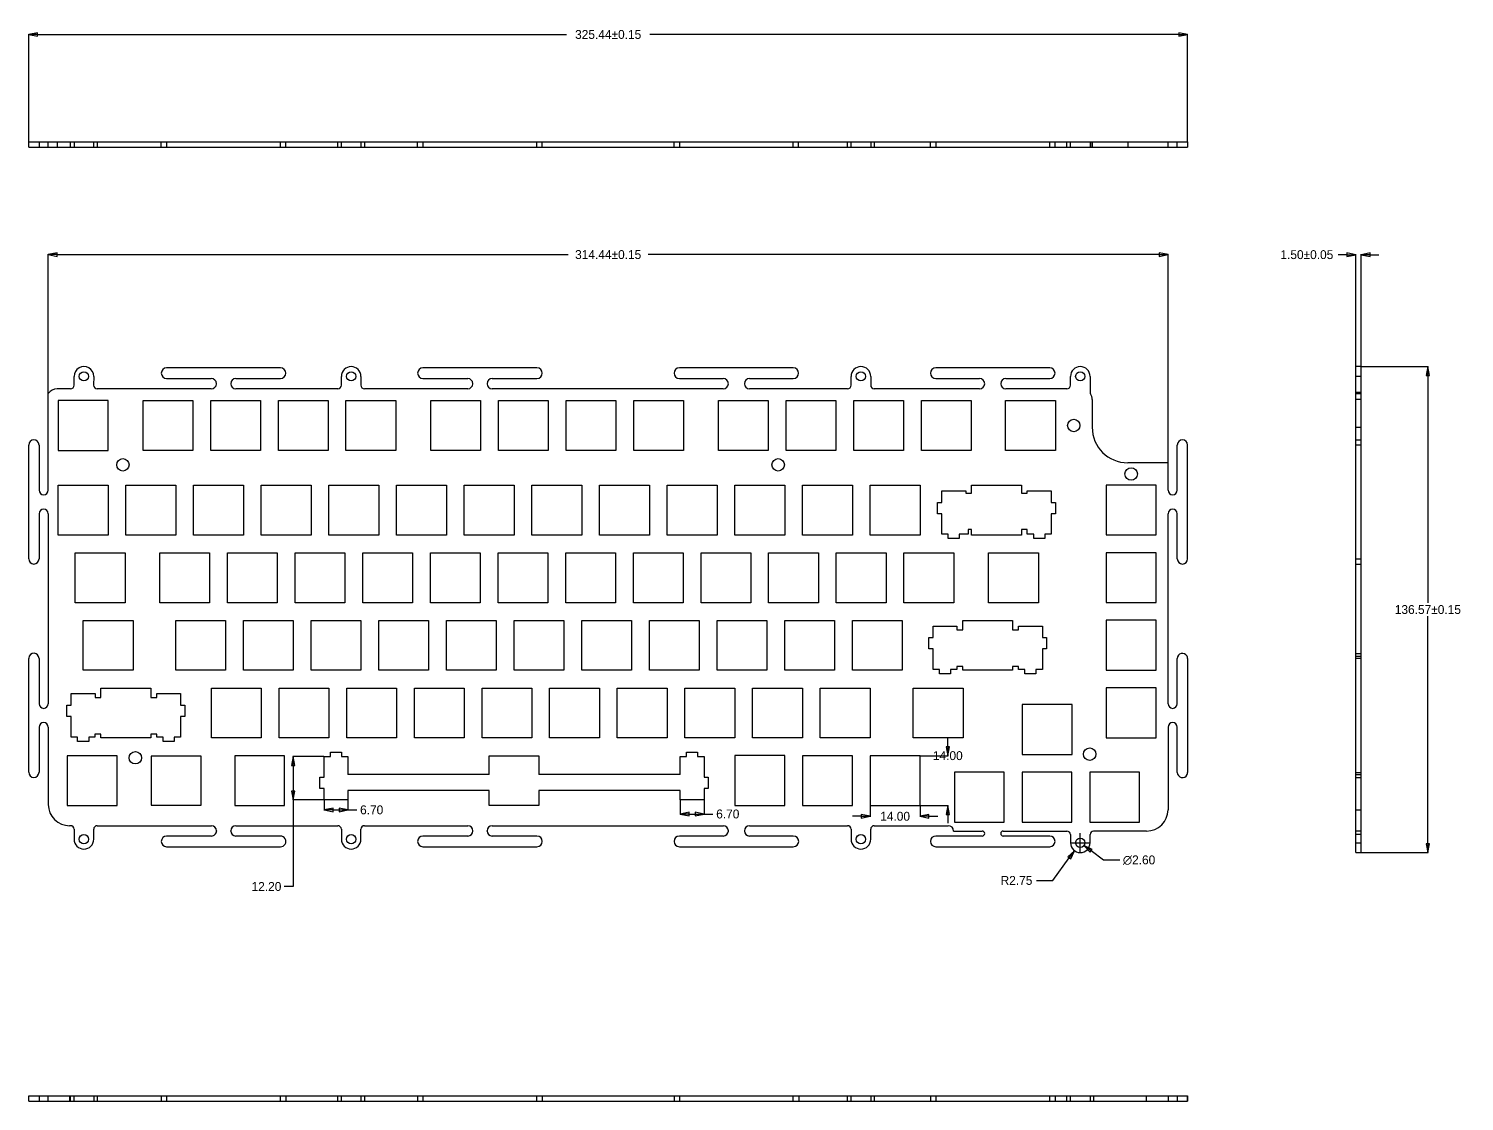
# Model space of a CAD drawing. Header units: millimetres. Extents: x -68 to 698, y -31 to 270.
# Drawn here: x -67.6 to 335.6, y -31.5 to 270 of the extents above; entities that cross this region are included whole.
import ezdxf

# ---------------------------------------------------------------- set-up
doc = ezdxf.new("R2010")
doc.units = ezdxf.units.MM
doc.header["$LTSCALE"] = 16.335
doc.header["$PDMODE"] = 3
doc.header["$PDSIZE"] = 0.3125
doc.layers.get('0').update_dxf_attribs({"linetype": 'CONTINUOUS'})
doc.layers.get('Defpoints').update_dxf_attribs({"linetype": 'CONTINUOUS'})
doc.dimstyles.get("Standard").update_dxf_attribs({"dimtxt": 2.5, "dimasz": 2.5, "dimexe": 0.125, "dimexo": 0.0625, "dimtad": 1, "dimdsep": 46, "dimtxsty": 'Standard', "dimblk": 'CLOSED', "dimblk1": 'CLOSED', "dimblk2": 'CLOSED', "dimcen": 0.09, "dimazin": 2, "dimtp": 0.01, "dimtm": 0.01, "dimtfac": 1, "dimtofl": 0, "dimtmove": 0, "dimatfit": 3, "dimldrblk": 'CLOSED', "dimfxl": 1, "dimtolj": 1, "dimarcsym": 0})

# ---------------------------------------------------------------- blocks, each defined once
blk = doc.blocks.new('_CLOSED')
at = {"color": 0, "linetype": 'ByBlock'}
for p, q in [((0, 0), (-1, 0.2)), ((-1, 0.2), (-1, -0.2)), ((-1, -0.2), (0, 0)), ((-1, 0), (0, 0))]:
    blk.add_line(p, q, dxfattribs=at)
blk = doc.blocks.new('*D1')
at = {"color": 0, "lineweight": -2}
for p, q in [((-67.57, 238.19), (-67.57, 268.44)), ((-65.07, 268.32), (83.48, 268.32)), ((255.37, 268.32), (106.81, 268.32)), ((257.87, 238.19), (257.87, 268.44))]:
    blk.add_line(p, q, dxfattribs=at)
at = {"layer": 'Defpoints', "color": 0}
for p in [(257.87, 268.32), (-67.57, 238.13), (257.87, 238.13)]:
    blk.add_point(p, dxfattribs=at)
at = {"color": 0, "lineweight": -2, "xscale": 2.5, "yscale": 2.5, "zscale": 2.5, "rotation": 180}
blk.add_blockref('_CLOSED', (-67.57, 268.32), dxfattribs=at)
at = {"color": 0, "lineweight": -2, "xscale": 2.5, "yscale": 2.5, "zscale": 2.5}
blk.add_blockref('_CLOSED', (257.87, 268.32), dxfattribs=at)
at = {"color": 0, "insert": (95.15, 268.32), "char_height": 2.5, "attachment_point": 5}
blk.add_mtext('\\A1;325.44±0.15', dxfattribs=at)
blk = doc.blocks.new('*D2')
at = {"color": 0, "lineweight": -2}
for p, q in [((-62.07, 167.48), (-62.07, 206.59)), ((-59.57, 206.47), (83.9, 206.47)), ((249.87, 206.47), (106.4, 206.47)), ((252.37, 148.03), (252.37, 206.59))]:
    blk.add_line(p, q, dxfattribs=at)
at = {"layer": 'Defpoints', "color": 0}
for p in [(252.37, 206.47), (-62.07, 167.41), (252.37, 147.97)]:
    blk.add_point(p, dxfattribs=at)
at = {"color": 0, "lineweight": -2, "xscale": 2.5, "yscale": 2.5, "zscale": 2.5, "rotation": 180}
blk.add_blockref('_CLOSED', (-62.07, 206.47), dxfattribs=at)
at = {"color": 0, "lineweight": -2, "xscale": 2.5, "yscale": 2.5, "zscale": 2.5}
blk.add_blockref('_CLOSED', (252.37, 206.47), dxfattribs=at)
at = {"color": 0, "insert": (95.15, 206.47), "char_height": 2.5, "attachment_point": 5}
blk.add_mtext('\\A1;314.44±0.15', dxfattribs=at)
blk = doc.blocks.new('*D3')
at = {"color": 0, "lineweight": -2}
for p, q in [((306.68, 175.01), (325.47, 175.01)), ((325.34, 172.51), (325.34, 108.6)), ((325.34, 40.94), (325.34, 104.85)), ((306.68, 38.44), (325.47, 38.44))]:
    blk.add_line(p, q, dxfattribs=at)
at = {"layer": 'Defpoints', "color": 0}
for p in [(306.61, 175.01), (306.61, 38.44), (325.34, 38.44)]:
    blk.add_point(p, dxfattribs=at)
at = {"color": 0, "lineweight": -2, "xscale": 2.5, "yscale": 2.5, "zscale": 2.5}
for p, rotation in [((325.34, 175.01), 90), ((325.34, 38.44), 270)]:
    blk.add_blockref('_CLOSED', p, dxfattribs=dict(at, rotation=rotation))
at = {"color": 0, "insert": (325.34, 106.72), "char_height": 2.5, "attachment_point": 5}
blk.add_mtext('\\A1;136.57±0.15', dxfattribs=at)
blk = doc.blocks.new('*D4')
at = {"color": 0, "lineweight": -2}
for p, q in [((302.61, 206.45), (300.11, 206.45)), ((305.11, 175.07), (305.11, 206.57)), ((306.61, 175.07), (306.61, 206.57)), ((309.11, 206.45), (311.61, 206.45))]:
    blk.add_line(p, q, dxfattribs=at)
at = {"layer": 'Defpoints', "color": 0}
for p in [(305.11, 206.45), (305.11, 175), (306.61, 175.01)]:
    blk.add_point(p, dxfattribs=at)
at = {"color": 0, "lineweight": -2, "xscale": 2.5, "yscale": 2.5, "zscale": 2.5}
blk.add_blockref('_CLOSED', (305.11, 206.45), dxfattribs=at)
at = {"color": 0, "lineweight": -2, "xscale": 2.5, "yscale": 2.5, "zscale": 2.5, "rotation": 180}
blk.add_blockref('_CLOSED', (306.61, 206.45), dxfattribs=at)
at = {"color": 0, "insert": (291.36, 206.45), "char_height": 2.5, "attachment_point": 5}
blk.add_mtext('\\A1;1.50±0.05', dxfattribs=at)
blk = doc.blocks.new('*D5')
at = {"color": 0, "lineweight": -2}
for p, q in [((225.05, 41.19), (230.4, 41.19)), ((227.73, 38.51), (227.73, 43.86)), ((234.24, 36.3), (230.76, 38.9)), ((238.82, 36.3), (234.24, 36.3))]:
    blk.add_line(p, q, dxfattribs=at)
at = {"layer": 'Defpoints', "color": 0}
for p in [(226.69, 41.97), (228.77, 40.41)]:
    blk.add_point(p, dxfattribs=at)
at = {"color": 0, "lineweight": -2, "xscale": 2.5, "yscale": 2.5, "zscale": 2.5, "rotation": 143.1114238684062}
blk.add_blockref('_CLOSED', (228.77, 40.41), dxfattribs=at)
at = {"color": 0, "insert": (244.24, 36.3), "char_height": 2.5, "attachment_point": 5}
blk.add_mtext('\\A1;∅2.60', dxfattribs=at)
blk = doc.blocks.new('*D6')
at = {"color": 0, "lineweight": -2}
for p, q in [((225.05, 41.19), (230.4, 41.19)), ((227.73, 38.51), (227.73, 43.86)), ((220.03, 30.6), (224.64, 36.94)), ((215.44, 30.6), (220.03, 30.6))]:
    blk.add_line(p, q, dxfattribs=at)
at = {"layer": 'Defpoints', "color": 0}
for p in [(227.73, 41.19), (226.11, 38.96)]:
    blk.add_point(p, dxfattribs=at)
at = {"color": 0, "lineweight": -2, "xscale": 2.5, "yscale": 2.5, "zscale": 2.5, "rotation": 53.97565698187926}
blk.add_blockref('_CLOSED', (226.11, 38.96), dxfattribs=at)
at = {"color": 0, "insert": (209.82, 30.6), "char_height": 2.5, "attachment_point": 5}
blk.add_mtext('\\A1;R2.75', dxfattribs=at)
blk = doc.blocks.new('*D8')
at = {"color": 0, "lineweight": -2}
for p, q in [((115.38, 53.15), (115.38, 49.15)), ((122.08, 53.15), (122.08, 49.15)), ((117.88, 49.27), (119.58, 49.27)), ((122.08, 49.27), (124.58, 49.27))]:
    blk.add_line(p, q, dxfattribs=at)
at = {"layer": 'Defpoints', "color": 0}
for p in [(115.38, 53.22), (122.08, 53.22), (122.08, 49.27)]:
    blk.add_point(p, dxfattribs=at)
at = {"color": 0, "lineweight": -2, "xscale": 2.5, "yscale": 2.5, "zscale": 2.5, "rotation": 180}
blk.add_blockref('_CLOSED', (115.38, 49.27), dxfattribs=at)
at = {"color": 0, "lineweight": -2, "xscale": 2.5, "yscale": 2.5, "zscale": 2.5}
blk.add_blockref('_CLOSED', (122.08, 49.27), dxfattribs=at)
at = {"color": 0, "insert": (128.74, 49.27), "char_height": 2.5, "attachment_point": 5}
blk.add_mtext('\\A1;6.70', dxfattribs=at)
blk = doc.blocks.new('*D10')
at = {"color": 0, "lineweight": -2}
for p, q in [((15.38, 53.15), (15.38, 50.3)), ((22.08, 53.15), (22.08, 50.3)), ((17.88, 50.43), (19.58, 50.43)), ((22.08, 50.43), (24.58, 50.43))]:
    blk.add_line(p, q, dxfattribs=at)
at = {"layer": 'Defpoints', "color": 0}
for p in [(15.38, 53.22), (22.08, 53.22), (22.08, 50.43)]:
    blk.add_point(p, dxfattribs=at)
at = {"color": 0, "lineweight": -2, "xscale": 2.5, "yscale": 2.5, "zscale": 2.5, "rotation": 180}
blk.add_blockref('_CLOSED', (15.38, 50.43), dxfattribs=at)
at = {"color": 0, "lineweight": -2, "xscale": 2.5, "yscale": 2.5, "zscale": 2.5}
blk.add_blockref('_CLOSED', (22.08, 50.43), dxfattribs=at)
at = {"color": 0, "insert": (28.74, 50.43), "char_height": 2.5, "attachment_point": 5}
blk.add_mtext('\\A1;6.70', dxfattribs=at)
blk = doc.blocks.new('*D11')
at = {"color": 0, "lineweight": -2}
for p, q in [((15.31, 65.42), (6.57, 65.42)), ((6.69, 62.92), (6.69, 55.72)), ((15.31, 53.22), (6.57, 53.22)), ((6.69, 53.22), (6.69, 28.89)), ((6.69, 28.89), (4.19, 28.89))]:
    blk.add_line(p, q, dxfattribs=at)
at = {"layer": 'Defpoints', "color": 0}
for p in [(15.38, 65.42), (6.69, 53.22), (15.38, 53.22)]:
    blk.add_point(p, dxfattribs=at)
at = {"color": 0, "lineweight": -2, "xscale": 2.5, "yscale": 2.5, "zscale": 2.5}
for p, rotation in [((6.69, 65.42), 90), ((6.69, 53.22), 270)]:
    blk.add_blockref('_CLOSED', p, dxfattribs=dict(at, rotation=rotation))
at = {"color": 0, "insert": (-0.81, 28.89), "char_height": 2.5, "attachment_point": 5}
blk.add_mtext('\\A1;12.20', dxfattribs=at)
blk = doc.blocks.new('*D13')
at = {"color": 0, "lineweight": -2}
for p, q in [((166.23, 48.63), (163.73, 48.63)), ((168.73, 51.6), (168.73, 48.5)), ((182.73, 51.6), (182.73, 48.5)), ((185.23, 48.63), (187.73, 48.63))]:
    blk.add_line(p, q, dxfattribs=at)
at = {"layer": 'Defpoints', "color": 0}
for p in [(168.73, 51.66), (182.73, 51.66), (182.73, 48.63)]:
    blk.add_point(p, dxfattribs=at)
at = {"color": 0, "lineweight": -2, "xscale": 2.5, "yscale": 2.5, "zscale": 2.5}
blk.add_blockref('_CLOSED', (168.73, 48.63), dxfattribs=at)
at = {"color": 0, "lineweight": -2, "xscale": 2.5, "yscale": 2.5, "zscale": 2.5, "rotation": 180}
blk.add_blockref('_CLOSED', (182.73, 48.63), dxfattribs=at)
at = {"color": 0, "insert": (175.73, 48.63), "char_height": 2.5, "attachment_point": 5}
blk.add_mtext('\\A1;14.00', dxfattribs=at)
blk = doc.blocks.new('*D14')
at = {"color": 0, "lineweight": -2}
for p, q in [((190.53, 68.16), (190.53, 70.66)), ((182.79, 65.66), (190.66, 65.66)), ((182.79, 51.66), (190.66, 51.66)), ((190.53, 49.16), (190.53, 46.66))]:
    blk.add_line(p, q, dxfattribs=at)
at = {"layer": 'Defpoints', "color": 0}
for p in [(182.73, 65.66), (182.73, 51.66), (190.53, 51.66)]:
    blk.add_point(p, dxfattribs=at)
at = {"color": 0, "lineweight": -2, "xscale": 2.5, "yscale": 2.5, "zscale": 2.5}
for p, rotation in [((190.53, 65.66), 270), ((190.53, 51.66), 90)]:
    blk.add_blockref('_CLOSED', p, dxfattribs=dict(at, rotation=rotation))
at = {"color": 0, "insert": (190.53, 65.66), "char_height": 2.5, "attachment_point": 5}
blk.add_mtext('\\A1;14.00', dxfattribs=at)

msp = doc.modelspace()

# ---------------------------------------------------------------- linework, layer by layer
at = {"color": 7, "linetype": 'Continuous'}
for p, q in [((-67.574, 236.626), (-67.574, 238.126)), ((-67.574, 238.126), (257.866, 238.126)), ((-64.674, 238.126), (-64.674, 236.626)), ((-62.074, 236.626), (-62.074, 238.126)), ((-59.574, 238.126), (-59.574, 236.626)), ((-55.822, 236.626), (-55.822, 238.126)), ((-54.822, 238.126), (-54.822, 236.626)), ((-49.323, 236.626), (-49.322, 238.126)), ((-48.338, 238.126), (-48.338, 236.626)), ((-30.354, 236.626), (-30.354, 238.126)), ((-28.854, 238.126), (-28.854, 236.626)), ((3.146, 236.626), (3.146, 238.126)), ((4.646, 236.626), (4.646, 238.126)), ((19.223, 236.626), (19.223, 238.126)), ((20.223, 236.626), (20.223, 238.126)), ((25.723, 238.126), (25.723, 236.626)), ((26.723, 238.126), (26.723, 236.626)), ((41.646, 236.626), (41.646, 238.126)), ((43.146, 238.126), (43.146, 236.626)), ((75.146, 236.626), (75.146, 238.126)), ((76.646, 236.626), (76.646, 238.126)), ((113.646, 236.626), (113.646, 238.126)), ((115.146, 238.126), (115.146, 236.626)), ((147.146, 236.626), (147.146, 238.126)), ((148.646, 236.626), (148.646, 238.126)), ((162.376, 236.626), (162.376, 238.126)), ((163.376, 236.626), (163.376, 238.126)), ((168.876, 238.126), (168.876, 236.626)), ((169.876, 238.126), (169.876, 236.626)), ((185.646, 236.626), (185.646, 238.126)), ((187.146, 238.126), (187.146, 236.626)), ((219.146, 236.626), (219.146, 238.126)), ((220.646, 236.626), (220.646, 238.126)), ((223.976, 236.626), (223.976, 238.126)), ((224.976, 236.626), (224.976, 238.126)), ((230.476, 238.126), (230.476, 236.626)), ((230.623, 238.126), (230.623, 236.626)), ((231.066, 238.126), (231.066, 236.626)), ((241.066, 238.126), (241.066, 236.626)), ((252.366, 236.626), (252.366, 238.126)), ((254.966, 236.626), (254.966, 238.126)), ((257.866, 238.126), (257.866, 236.626)), ((-67.574, 236.626), (230.476, 236.626)), ((230.623, 236.626), (257.866, 236.626)), ((3.146, 174.656), (-28.854, 174.656)), ((75.146, 174.656), (43.146, 174.656)), ((147.146, 174.656), (115.146, 174.656)), ((219.146, 174.656), (187.146, 174.656)), ((306.615, 175.006), (305.115, 175.006)), ((305.115, 38.437), (305.115, 175.005)), ((306.615, 38.437), (306.615, 175.005)), ((-54.822, 169.756), (-54.822, 172.256)), ((-49.322, 172.256), (-49.338, 169.762)), ((-28.854, 171.656), (-16.304, 171.656)), ((-9.404, 171.656), (3.146, 171.656)), ((20.223, 169.756), (20.223, 172.256)), ((25.723, 172.256), (25.723, 169.756)), ((43.146, 171.656), (55.696, 171.656)), ((62.596, 171.656), (75.146, 171.656)), ((115.146, 171.656), (127.446, 171.656)), ((134.846, 171.656), (147.146, 171.656)), ((163.376, 169.756), (163.376, 172.256)), ((168.876, 172.256), (168.876, 169.756)), ((187.146, 171.656), (199.446, 171.656)), ((206.846, 171.656), (219.146, 171.656)), ((224.976, 169.756), (224.976, 172.256)), ((230.476, 172.256), (230.476, 167.847)), ((306.615, 172.256), (305.115, 172.256)), ((-62.074, 140.271), (-62.074, 167.414)), ((-55.822, 168.756), (-59.574, 168.756)), ((-59.274, 165.456), (-59.274, 151.456)), ((-45.274, 165.456), (-59.274, 165.456)), ((-16.304, 168.756), (-48.338, 168.756)), ((-45.274, 151.456), (-45.274, 165.456)), ((-35.474, 151.456), (-35.474, 165.456)), ((-35.474, 165.456), (-21.474, 165.456)), ((-21.474, 165.456), (-21.474, 151.456)), ((-16.474, 151.456), (-16.474, 165.456)), ((-16.474, 165.456), (-2.474, 165.456)), ((19.223, 168.756), (-9.404, 168.756)), ((-2.474, 165.456), (-2.474, 151.456)), ((2.526, 151.456), (2.526, 165.456)), ((2.526, 165.456), (16.526, 165.456)), ((16.526, 165.456), (16.526, 151.456)), ((21.526, 151.456), (21.526, 165.456)), ((21.526, 165.456), (35.526, 165.456)), ((55.696, 168.756), (26.723, 168.756)), ((35.526, 165.456), (35.526, 151.456)), ((45.326, 151.456), (45.326, 165.456)), ((45.326, 165.456), (59.326, 165.456)), ((59.326, 165.456), (59.326, 151.456)), ((127.446, 168.756), (62.596, 168.756)), ((64.326, 151.456), (64.326, 165.456)), ((64.326, 165.456), (78.326, 165.456)), ((78.326, 165.456), (78.326, 151.456)), ((83.326, 151.456), (83.326, 165.456)), ((83.326, 165.456), (97.326, 165.456)), ((97.326, 165.456), (97.326, 151.456)), ((102.326, 151.456), (102.326, 165.456)), ((102.326, 165.456), (116.326, 165.456)), ((116.326, 165.456), (116.326, 151.456)), ((126.126, 151.456), (126.126, 165.456)), ((126.126, 165.456), (140.126, 165.456)), ((162.376, 168.756), (134.846, 168.756)), ((140.126, 165.456), (140.126, 151.456)), ((145.126, 151.456), (145.126, 165.456)), ((145.126, 165.456), (159.126, 165.456)), ((159.126, 165.456), (159.126, 151.456)), ((164.126, 165.456), (178.126, 165.456)), ((164.126, 151.456), (164.126, 165.456)), ((199.446, 168.756), (169.876, 168.756)), ((178.126, 165.456), (178.126, 151.456)), ((183.126, 165.456), (197.126, 165.456)), ((183.126, 151.456), (183.126, 165.456)), ((197.126, 165.456), (197.126, 151.456)), ((206.726, 165.456), (220.726, 165.456)), ((206.726, 151.456), (206.726, 165.456)), ((223.976, 168.756), (206.846, 168.756)), ((220.726, 165.456), (220.726, 151.456)), ((231.066, 165.756), (231.066, 157.971)), ((305.115, 167.847), (306.615, 167.847)), ((306.615, 167.324), (305.115, 167.324)), ((306.615, 165.756), (305.115, 165.756)), ((305.115, 157.971), (306.615, 157.971)), ((305.115, 154.421), (306.615, 154.421)), ((-67.574, 120.971), (-67.574, 152.971)), ((-64.674, 152.971), (-64.674, 140.271)), ((-59.274, 151.456), (-45.274, 151.456)), ((-21.474, 151.456), (-35.474, 151.456)), ((-2.474, 151.456), (-16.474, 151.456)), ((16.526, 151.456), (2.526, 151.456)), ((35.526, 151.456), (21.526, 151.456)), ((59.326, 151.456), (45.326, 151.456)), ((78.326, 151.456), (64.326, 151.456)), ((97.326, 151.456), (83.326, 151.456)), ((116.326, 151.456), (102.326, 151.456)), ((140.126, 151.456), (126.126, 151.456)), ((159.126, 151.456), (145.126, 151.456)), ((178.126, 151.456), (164.126, 151.456)), ((197.126, 151.456), (183.126, 151.456)), ((220.726, 151.456), (206.726, 151.456)), ((254.966, 140.271), (254.966, 152.971)), ((257.866, 120.971), (257.866, 152.971)), ((306.615, 152.971), (305.115, 152.971)), ((252.366, 147.971), (241.066, 147.971)), ((252.366, 140.271), (252.366, 147.971)), ((-59.274, 127.656), (-59.274, 141.656)), ((-59.274, 141.656), (-45.274, 141.656)), ((-45.274, 141.656), (-45.274, 127.656)), ((-40.274, 127.656), (-40.274, 141.656)), ((-40.274, 141.656), (-26.274, 141.656)), ((-26.274, 141.656), (-26.274, 127.656)), ((-21.274, 127.656), (-21.274, 141.656)), ((-21.274, 141.656), (-7.274, 141.656)), ((-7.274, 141.656), (-7.274, 127.656)), ((-2.274, 127.656), (-2.274, 141.656)), ((-2.274, 141.656), (11.726, 141.656)), ((11.726, 141.656), (11.726, 127.656)), ((16.726, 127.656), (16.726, 141.656)), ((16.726, 141.656), (30.726, 141.656)), ((30.726, 141.656), (30.726, 127.656)), ((35.726, 127.656), (35.726, 141.656)), ((35.726, 141.656), (49.726, 141.656)), ((49.726, 141.656), (49.726, 127.656)), ((54.726, 127.656), (54.726, 141.656)), ((54.726, 141.656), (68.726, 141.656)), ((68.726, 141.656), (68.726, 127.656)), ((73.726, 127.656), (73.726, 141.656)), ((73.726, 141.656), (87.726, 141.656)), ((87.726, 141.656), (87.726, 127.656)), ((92.726, 127.656), (92.726, 141.656)), ((92.726, 141.656), (106.726, 141.656)), ((106.726, 141.656), (106.726, 127.656)), ((111.726, 127.656), (111.726, 141.656)), ((111.726, 141.656), (125.726, 141.656)), ((125.726, 141.656), (125.726, 127.656)), ((130.726, 127.656), (130.726, 141.656)), ((130.726, 141.656), (144.726, 141.656)), ((144.726, 141.656), (144.726, 127.656)), ((149.726, 141.656), (163.726, 141.656)), ((149.726, 127.656), (149.726, 141.656)), ((163.726, 141.656), (163.726, 127.656)), ((168.726, 141.656), (182.726, 141.656)), ((168.726, 127.656), (168.726, 141.656)), ((182.726, 141.656), (182.726, 127.656)), ((197.196, 141.656), (211.196, 141.656)), ((197.196, 139.406), (197.196, 141.656)), ((211.196, 141.656), (211.196, 139.406)), ((249.026, 141.706), (235.026, 141.706)), ((235.026, 141.706), (235.026, 127.706)), ((249.026, 127.706), (249.026, 141.706)), ((188.846, 140.106), (195.546, 140.106)), ((188.846, 136.831), (188.846, 140.106)), ((195.546, 140.106), (195.546, 139.406)), ((195.546, 139.406), (197.196, 139.406)), ((211.196, 139.406), (212.846, 139.406)), ((212.846, 140.106), (219.546, 140.106)), ((212.846, 139.406), (212.846, 140.106)), ((219.546, 140.106), (219.546, 136.831)), ((-64.674, 133.671), (-64.674, 120.971)), ((-62.074, 133.671), (-62.074, 80.271)), ((187.646, 136.831), (188.846, 136.831)), ((187.646, 133.656), (187.646, 136.831)), ((188.846, 133.656), (187.646, 133.656)), ((188.846, 127.906), (188.846, 133.656)), ((219.546, 136.831), (220.746, 136.831)), ((220.746, 133.656), (219.546, 133.656)), ((219.546, 133.656), (219.546, 127.906)), ((220.746, 136.831), (220.746, 133.656)), ((252.366, 80.271), (252.366, 133.671)), ((254.966, 120.971), (254.966, 133.671)), ((197.196, 129.256), (196.256, 129.256)), ((196.256, 129.256), (196.256, 127.906)), ((197.196, 127.656), (197.196, 129.256)), ((212.846, 129.256), (211.196, 129.256)), ((211.196, 129.256), (211.196, 127.656)), ((212.846, 127.906), (212.846, 129.256)), ((-45.274, 127.656), (-59.274, 127.656)), ((-26.274, 127.656), (-40.274, 127.656)), ((-7.274, 127.656), (-21.274, 127.656)), ((11.726, 127.656), (-2.274, 127.656)), ((30.726, 127.656), (16.726, 127.656)), ((49.726, 127.656), (35.726, 127.656)), ((68.726, 127.656), (54.726, 127.656)), ((87.726, 127.656), (73.726, 127.656)), ((106.726, 127.656), (92.726, 127.656)), ((125.726, 127.656), (111.726, 127.656)), ((144.726, 127.656), (130.726, 127.656)), ((163.726, 127.656), (149.726, 127.656)), ((182.726, 127.656), (168.726, 127.656)), ((190.646, 127.906), (188.846, 127.906)), ((190.646, 126.658), (190.646, 127.906)), ((193.746, 126.658), (190.646, 126.658)), ((196.256, 127.906), (193.746, 127.906)), ((193.746, 127.906), (193.746, 126.658)), ((211.196, 127.656), (197.196, 127.656)), ((214.646, 127.906), (212.846, 127.906)), ((214.646, 126.658), (214.646, 127.906)), ((217.746, 126.658), (214.646, 126.658)), ((219.546, 127.906), (217.746, 127.906)), ((217.746, 127.906), (217.746, 126.658)), ((235.026, 127.706), (249.026, 127.706)), ((-54.529, 108.656), (-54.529, 122.656)), ((-54.529, 122.656), (-40.529, 122.656)), ((-40.529, 122.656), (-40.529, 108.656)), ((-30.779, 108.656), (-30.779, 122.656)), ((-30.779, 122.656), (-16.779, 122.656)), ((-16.779, 122.656), (-16.779, 108.656)), ((-11.779, 108.656), (-11.779, 122.656)), ((-11.779, 122.656), (2.221, 122.656)), ((2.221, 122.656), (2.221, 108.656)), ((7.221, 108.656), (7.221, 122.656)), ((7.221, 122.656), (21.221, 122.656)), ((21.221, 122.656), (21.221, 108.656)), ((26.221, 108.656), (26.221, 122.656)), ((26.221, 122.656), (40.221, 122.656)), ((40.221, 122.656), (40.221, 108.656)), ((45.221, 108.656), (45.221, 122.656)), ((45.221, 122.656), (59.221, 122.656)), ((59.221, 122.656), (59.221, 108.656)), ((64.221, 108.656), (64.221, 122.656)), ((64.221, 122.656), (78.221, 122.656)), ((78.221, 122.656), (78.221, 108.656)), ((83.221, 108.656), (83.221, 122.656)), ((83.221, 122.656), (97.221, 122.656)), ((97.221, 122.656), (97.221, 108.656)), ((102.221, 108.656), (102.221, 122.656)), ((102.221, 122.656), (116.221, 122.656)), ((116.221, 122.656), (116.221, 108.656)), ((121.221, 122.656), (135.221, 122.656)), ((121.221, 108.656), (121.221, 122.656)), ((135.221, 122.656), (135.221, 108.656)), ((140.221, 122.656), (154.221, 122.656)), ((140.221, 108.656), (140.221, 122.656)), ((154.221, 122.656), (154.221, 108.656)), ((159.221, 122.656), (173.221, 122.656)), ((159.221, 108.656), (159.221, 122.656)), ((173.221, 122.656), (173.221, 108.656)), ((178.221, 122.656), (192.221, 122.656)), ((178.221, 108.656), (178.221, 122.656)), ((192.221, 122.656), (192.221, 108.656)), ((201.971, 122.656), (215.971, 122.656)), ((201.971, 108.656), (201.971, 122.656)), ((215.971, 122.656), (215.971, 108.656)), ((249.026, 122.706), (235.026, 122.706)), ((235.026, 122.706), (235.026, 108.706)), ((249.026, 108.706), (249.026, 122.706)), ((305.115, 120.971), (306.615, 120.971)), ((305.115, 119.521), (306.615, 119.521)), ((-40.529, 108.656), (-54.529, 108.656)), ((-16.779, 108.656), (-30.779, 108.656)), ((2.221, 108.656), (-11.779, 108.656)), ((21.221, 108.656), (7.221, 108.656)), ((40.221, 108.656), (26.221, 108.656)), ((59.221, 108.656), (45.221, 108.656)), ((78.221, 108.656), (64.221, 108.656)), ((97.221, 108.656), (83.221, 108.656)), ((116.221, 108.656), (102.221, 108.656)), ((135.221, 108.656), (121.221, 108.656)), ((154.221, 108.656), (140.221, 108.656)), ((173.221, 108.656), (159.221, 108.656)), ((192.221, 108.656), (178.221, 108.656)), ((215.971, 108.656), (201.971, 108.656)), ((235.026, 108.706), (249.026, 108.706)), ((-52.254, 89.656), (-52.254, 103.656)), ((-52.254, 103.656), (-38.254, 103.656)), ((-38.254, 103.656), (-38.254, 89.656)), ((-26.274, 89.656), (-26.274, 103.656)), ((-26.274, 103.656), (-12.274, 103.656)), ((-12.274, 103.656), (-12.274, 89.656)), ((-7.274, 89.656), (-7.274, 103.656)), ((-7.274, 103.656), (6.726, 103.656)), ((6.726, 103.656), (6.726, 89.656)), ((11.726, 89.656), (11.726, 103.656)), ((11.726, 103.656), (25.726, 103.656)), ((25.726, 103.656), (25.726, 89.656)), ((30.726, 89.656), (30.726, 103.656)), ((30.726, 103.656), (44.726, 103.656)), ((44.726, 103.656), (44.726, 89.656)), ((49.726, 89.656), (49.726, 103.656)), ((49.726, 103.656), (63.726, 103.656)), ((63.726, 103.656), (63.726, 89.656)), ((68.726, 89.656), (68.726, 103.656)), ((68.726, 103.656), (82.726, 103.656)), ((82.726, 103.656), (82.726, 89.656)), ((87.726, 89.656), (87.726, 103.656)), ((87.726, 103.656), (101.726, 103.656)), ((101.726, 103.656), (101.726, 89.656)), ((106.726, 103.656), (120.726, 103.656)), ((106.726, 89.656), (106.726, 103.656)), ((120.726, 103.656), (120.726, 89.656)), ((125.726, 103.656), (139.726, 103.656)), ((125.726, 89.656), (125.726, 103.656)), ((139.726, 103.656), (139.726, 89.656)), ((144.726, 103.656), (158.726, 103.656)), ((144.726, 89.656), (144.726, 103.656)), ((158.726, 103.656), (158.726, 89.656)), ((163.726, 103.656), (177.726, 103.656)), ((163.726, 89.656), (163.726, 103.656)), ((177.726, 103.656), (177.726, 89.656)), ((186.376, 102.106), (193.076, 102.106)), ((186.376, 98.831), (186.376, 102.106)), ((193.076, 102.106), (193.076, 101.006)), ((193.076, 101.006), (194.726, 101.006)), ((194.726, 103.656), (208.726, 103.656)), ((194.726, 101.006), (194.726, 103.656)), ((208.726, 103.656), (208.726, 101.006)), ((208.726, 101.006), (210.376, 101.006)), ((210.376, 102.106), (217.076, 102.106)), ((210.376, 101.006), (210.376, 102.106)), ((217.076, 102.106), (217.076, 98.831)), ((249.026, 103.706), (235.026, 103.706)), ((235.026, 103.706), (235.026, 89.706)), ((249.026, 89.706), (249.026, 103.706)), ((185.176, 98.831), (186.376, 98.831)), ((185.176, 95.656), (185.176, 98.831)), ((217.076, 98.831), (218.276, 98.831)), ((218.276, 98.831), (218.276, 95.656)), ((-67.574, 60.991), (-67.574, 92.971)), ((-64.674, 92.991), (-64.674, 80.271)), ((186.376, 95.656), (185.176, 95.656)), ((186.376, 89.906), (186.376, 95.656)), ((218.276, 95.656), (217.076, 95.656)), ((217.076, 95.656), (217.076, 89.906)), ((254.966, 80.271), (254.966, 92.988)), ((257.826, 92.971), (257.826, 60.971)), ((305.115, 94.424), (306.615, 94.424)), ((305.115, 93.639), (306.615, 93.639)), ((306.615, 92.971), (305.115, 92.971)), ((-38.254, 89.656), (-52.254, 89.656)), ((-12.274, 89.656), (-26.274, 89.656)), ((6.726, 89.656), (-7.274, 89.656)), ((25.726, 89.656), (11.726, 89.656)), ((44.726, 89.656), (30.726, 89.656)), ((63.726, 89.656), (49.726, 89.656)), ((82.726, 89.656), (68.726, 89.656)), ((101.726, 89.656), (87.726, 89.656)), ((120.726, 89.656), (106.726, 89.656)), ((139.726, 89.656), (125.726, 89.656)), ((158.726, 89.656), (144.726, 89.656)), ((177.726, 89.656), (163.726, 89.656)), ((188.176, 89.906), (186.376, 89.906)), ((188.176, 88.631), (188.176, 89.906)), ((193.076, 89.906), (191.276, 89.906)), ((191.276, 89.906), (191.276, 88.631)), ((194.726, 90.756), (193.076, 90.756)), ((193.076, 90.756), (193.076, 89.906)), ((194.726, 89.656), (194.726, 90.756)), ((208.726, 89.656), (194.726, 89.656)), ((210.376, 90.756), (208.726, 90.756)), ((208.726, 90.756), (208.726, 89.656)), ((210.376, 89.906), (210.376, 90.756)), ((212.176, 89.906), (210.376, 89.906)), ((212.176, 88.631), (212.176, 89.906)), ((217.076, 89.906), (215.276, 89.906)), ((215.276, 89.906), (215.276, 88.631)), ((235.026, 89.706), (249.026, 89.706)), ((191.276, 88.631), (188.176, 88.631)), ((215.276, 88.631), (212.176, 88.631)), ((249.026, 84.706), (235.026, 84.706)), ((235.026, 84.706), (235.026, 70.706)), ((249.026, 70.706), (249.026, 84.706)), ((-55.629, 79.831), (-55.629, 83.106)), ((-55.629, 83.106), (-48.929, 83.106)), ((-48.929, 83.106), (-48.929, 82.006)), ((-48.929, 82.006), (-47.279, 82.006)), ((-47.279, 82.006), (-47.279, 84.656)), ((-47.279, 84.656), (-33.279, 84.656)), ((-33.279, 84.656), (-33.279, 82.006)), ((-33.279, 82.006), (-31.629, 82.006)), ((-31.629, 82.006), (-31.629, 83.106)), ((-31.629, 83.106), (-24.929, 83.106)), ((-24.929, 83.106), (-24.929, 79.831)), ((-16.279, 70.656), (-16.279, 84.656)), ((-16.279, 84.656), (-2.279, 84.656)), ((-2.279, 84.656), (-2.279, 70.656)), ((2.721, 70.656), (2.721, 84.656)), ((2.721, 84.656), (16.721, 84.656)), ((16.721, 84.656), (16.721, 70.656)), ((21.721, 70.656), (21.721, 84.656)), ((21.721, 84.656), (35.721, 84.656)), ((35.721, 84.656), (35.721, 70.656)), ((40.721, 70.656), (40.721, 84.656)), ((40.721, 84.656), (54.721, 84.656)), ((54.721, 84.656), (54.721, 70.656)), ((59.721, 70.656), (59.721, 84.656)), ((59.721, 84.656), (73.721, 84.656)), ((73.721, 84.656), (73.721, 70.656)), ((78.721, 84.656), (92.721, 84.656)), ((78.721, 70.656), (78.721, 84.656)), ((92.721, 84.656), (92.721, 70.656)), ((97.721, 84.656), (111.721, 84.656)), ((97.721, 70.656), (97.721, 84.656)), ((111.721, 84.656), (111.721, 70.656)), ((116.721, 84.656), (130.721, 84.656)), ((116.721, 70.656), (116.721, 84.656)), ((130.721, 84.656), (130.721, 70.656)), ((135.721, 84.656), (149.721, 84.656)), ((135.721, 70.656), (135.721, 84.656)), ((149.721, 84.656), (149.721, 70.656)), ((154.721, 84.656), (168.721, 84.656)), ((154.721, 70.656), (154.721, 84.656)), ((168.721, 84.656), (168.721, 70.656)), ((180.811, 84.656), (194.811, 84.656)), ((180.811, 70.656), (180.811, 84.656)), ((194.811, 84.656), (194.811, 70.656)), ((-56.829, 76.656), (-56.829, 79.831)), ((-56.829, 79.831), (-55.629, 79.831)), ((-55.629, 76.656), (-56.829, 76.656)), ((-55.629, 70.906), (-55.629, 76.656)), ((-24.929, 79.831), (-23.729, 79.831)), ((-24.929, 76.656), (-24.929, 70.906)), ((-23.729, 76.656), (-24.929, 76.656)), ((-23.729, 79.831), (-23.729, 76.656)), ((225.439, 80.014), (211.439, 80.014)), ((211.439, 80.014), (211.439, 66.014)), ((225.439, 66.014), (225.439, 80.014)), ((-64.674, 73.671), (-64.674, 60.991)), ((-62.074, 73.671), (-62.074, 51.986)), ((252.366, 73.672), (252.366, 50.486)), ((254.965, 60.971), (254.964, 73.672)), ((-53.829, 70.906), (-55.629, 70.906)), ((-53.829, 69.631), (-53.829, 70.906)), ((-50.729, 69.631), (-53.829, 69.631)), ((-50.729, 70.906), (-50.729, 69.631)), ((-49.009, 70.906), (-50.729, 70.906)), ((-49.009, 71.756), (-49.009, 70.906)), ((-47.279, 71.756), (-49.009, 71.756)), ((-47.279, 70.656), (-47.279, 71.756)), ((-33.279, 70.656), (-47.279, 70.656)), ((-33.279, 71.756), (-33.279, 70.656)), ((-31.629, 71.756), (-33.279, 71.756)), ((-31.629, 70.906), (-31.629, 71.756)), ((-29.829, 70.906), (-31.629, 70.906)), ((-29.829, 69.631), (-29.829, 70.906)), ((-26.729, 69.631), (-29.829, 69.631)), ((-26.729, 70.906), (-26.729, 69.631)), ((-24.929, 70.906), (-26.729, 70.906)), ((-2.279, 70.656), (-16.279, 70.656)), ((16.721, 70.656), (2.721, 70.656)), ((35.721, 70.656), (21.721, 70.656)), ((54.721, 70.656), (40.721, 70.656)), ((73.721, 70.656), (59.721, 70.656)), ((92.721, 70.656), (78.721, 70.656)), ((111.721, 70.656), (97.721, 70.656)), ((130.721, 70.656), (116.721, 70.656)), ((149.721, 70.656), (135.721, 70.656)), ((168.721, 70.656), (154.721, 70.656)), ((194.811, 70.656), (180.811, 70.656)), ((235.026, 70.706), (249.026, 70.706)), ((-56.774, 65.654), (-56.774, 51.654)), ((-42.774, 65.654), (-56.774, 65.654)), ((-42.774, 51.654), (-42.774, 65.654)), ((-33.174, 65.514), (-33.174, 51.798)), ((-19.174, 65.514), (-33.174, 65.514)), ((-19.174, 51.798), (-19.174, 65.514)), ((-9.714, 65.654), (-9.714, 51.654)), ((4.286, 65.654), (-9.714, 65.654)), ((4.286, 51.654), (4.286, 65.654)), ((15.376, 59.666), (15.376, 65.416)), ((15.376, 65.416), (17.176, 65.416)), ((17.176, 65.416), (17.176, 66.691)), ((17.176, 66.691), (20.276, 66.691)), ((20.276, 66.691), (20.276, 65.416)), ((20.276, 65.416), (22.076, 65.416)), ((22.076, 65.416), (22.076, 60.366)), ((61.726, 65.666), (75.726, 65.666)), ((61.726, 60.366), (61.726, 65.666)), ((75.726, 65.666), (75.726, 60.366)), ((115.378, 65.416), (117.176, 65.416)), ((115.378, 60.366), (115.378, 65.416)), ((117.176, 66.691), (120.276, 66.691)), ((117.176, 65.416), (117.176, 66.691)), ((120.276, 66.691), (120.276, 65.416)), ((120.276, 65.416), (122.076, 65.416)), ((122.076, 65.416), (122.076, 59.666)), ((144.726, 65.714), (130.726, 65.714)), ((130.726, 65.714), (130.726, 51.714)), ((144.726, 51.714), (144.726, 65.714)), ((163.726, 65.654), (149.726, 65.654)), ((149.726, 65.654), (149.726, 51.654)), ((163.726, 51.654), (163.726, 65.654)), ((182.726, 65.658), (168.726, 65.658)), ((168.726, 65.658), (168.726, 51.658)), ((182.726, 51.658), (182.726, 65.658)), ((211.439, 66.014), (225.439, 66.014)), ((206.376, 61.014), (192.376, 61.014)), ((192.376, 61.014), (192.376, 47.014)), ((206.376, 47.014), (206.376, 61.014)), ((225.379, 61.014), (211.379, 61.014)), ((211.379, 61.014), (211.379, 47.014)), ((225.379, 47.014), (225.379, 61.014)), ((244.376, 61.014), (230.376, 61.014)), ((230.376, 61.014), (230.376, 47.014)), ((244.376, 47.014), (244.376, 61.014)), ((305.115, 60.971), (306.615, 60.971)), ((14.176, 56.491), (14.176, 59.666)), ((14.176, 59.666), (15.376, 59.666)), ((15.376, 56.491), (14.176, 56.491)), ((15.376, 53.216), (15.376, 56.491)), ((61.726, 60.366), (22.076, 60.366)), ((115.378, 60.366), (75.726, 60.366)), ((122.076, 59.666), (123.276, 59.666)), ((123.276, 56.491), (122.076, 56.491)), ((122.076, 56.491), (122.076, 53.216)), ((123.276, 59.666), (123.276, 56.491)), ((305.115, 60.347), (306.615, 60.347)), ((305.115, 59.521), (306.615, 59.521)), ((22.076, 53.216), (15.376, 53.216)), ((22.076, 55.866), (22.076, 53.216)), ((61.726, 55.866), (22.076, 55.866)), ((61.726, 51.666), (61.726, 55.866)), ((115.376, 55.866), (75.726, 55.866)), ((75.726, 55.866), (75.726, 51.666)), ((115.376, 53.216), (115.376, 55.866)), ((122.076, 53.216), (115.376, 53.216)), ((-56.774, 51.654), (-42.774, 51.654)), ((-33.174, 51.798), (-19.174, 51.798)), ((-9.714, 51.654), (4.286, 51.654)), ((75.726, 51.666), (61.726, 51.666)), ((130.726, 51.714), (144.726, 51.714)), ((149.726, 51.654), (163.726, 51.654)), ((168.726, 51.658), (182.726, 51.658)), ((305.115, 50.486), (306.615, 50.486)), ((-55.822, 45.986), (-56.074, 45.986)), ((-54.822, 44.986), (-54.822, 42.186)), ((-49.322, 42.186), (-49.322, 44.986)), ((-48.322, 45.986), (-16.254, 45.986)), ((-14.854, 44.586), (-14.854, 44.486)), ((-10.854, 44.486), (-10.854, 44.586)), ((-9.454, 45.986), (19.223, 45.986)), ((20.223, 44.986), (20.223, 42.186)), ((25.723, 42.186), (25.723, 44.986)), ((26.723, 45.986), (55.746, 45.986)), ((57.146, 44.486), (57.146, 44.586)), ((61.146, 44.486), (61.146, 44.586)), ((62.546, 45.986), (127.496, 45.986)), ((128.896, 44.486), (128.896, 44.586)), ((133.396, 44.586), (133.396, 44.486)), ((134.796, 45.986), (162.376, 45.986)), ((163.376, 44.986), (163.376, 42.186)), ((168.876, 42.186), (168.876, 44.986)), ((169.876, 45.986), (190.646, 45.986)), ((192.146, 44.486), (200.196, 44.486)), ((192.376, 47.014), (206.376, 47.014)), ((206.096, 44.486), (223.976, 44.486)), ((211.379, 47.014), (225.379, 47.014)), ((230.376, 47.014), (244.376, 47.014)), ((246.366, 44.486), (231.476, 44.486)), ((306.615, 44.486), (305.115, 44.486)), ((-16.254, 43.086), (-28.854, 43.086)), ((3.146, 43.086), (-9.454, 43.086)), ((55.746, 43.086), (43.146, 43.086)), ((75.146, 43.086), (62.546, 43.086)), ((127.496, 43.086), (115.146, 43.086)), ((147.146, 43.086), (134.796, 43.086)), ((200.196, 43.086), (187.146, 43.086)), ((219.146, 43.086), (206.096, 43.086)), ((224.976, 43.486), (224.976, 41.186)), ((230.476, 41.186), (230.476, 43.486)), ((306.615, 43.486), (305.115, 43.486)), ((305.115, 41.186), (306.615, 41.186)), ((-28.854, 40.076), (3.146, 40.076)), ((43.146, 40.076), (75.146, 40.076)), ((115.146, 40.076), (147.146, 40.076)), ((187.146, 40.076), (219.146, 40.076)), ((305.115, 38.436), (306.615, 38.436)), ((-67.574, -31.457), (-67.574, -29.957)), ((-67.574, -29.957), (257.826, -29.957)), ((-67.574, -31.457), (257.826, -31.457)), ((-64.674, -29.957), (-64.674, -31.457)), ((-62.074, -31.457), (-62.074, -29.957)), ((-56.074, -29.957), (-56.074, -31.457)), ((-55.822, -31.457), (-55.822, -29.957)), ((-54.822, -31.457), (-54.822, -29.957)), ((-49.322, -29.957), (-49.322, -31.457)), ((-48.322, -29.957), (-48.322, -31.457)), ((-30.354, -29.957), (-30.354, -31.457)), ((-28.854, -29.957), (-28.854, -31.457)), ((3.146, -31.457), (3.146, -29.957)), ((4.646, -29.957), (4.646, -31.457)), ((19.223, -31.457), (19.223, -29.957)), ((20.223, -31.457), (20.223, -29.957)), ((25.723, -29.957), (25.723, -31.457)), ((26.723, -29.957), (26.723, -31.457)), ((41.641, -29.957), (41.641, -31.457)), ((43.146, -29.957), (43.146, -31.457)), ((75.146, -31.457), (75.146, -29.957)), ((76.651, -29.957), (76.651, -31.457)), ((113.641, -29.957), (113.641, -31.457)), ((115.146, -29.957), (115.146, -31.457)), ((147.146, -31.457), (147.146, -29.957)), ((148.651, -29.957), (148.651, -31.457)), ((162.376, -31.457), (162.376, -29.957)), ((163.376, -31.457), (163.376, -29.957)), ((168.876, -29.957), (168.876, -31.457)), ((169.876, -29.957), (169.876, -31.457)), ((185.641, -29.957), (185.641, -31.457)), ((187.146, -29.957), (187.146, -31.457)), ((219.146, -31.457), (219.146, -29.957)), ((220.651, -29.957), (220.651, -31.457)), ((223.976, -31.457), (223.976, -29.957)), ((224.976, -31.457), (224.976, -29.957)), ((230.476, -29.957), (230.476, -31.457)), ((231.476, -29.957), (231.476, -31.457)), ((246.366, -31.457), (246.366, -29.957)), ((252.366, -29.957), (252.366, -31.457)), ((254.965, -29.957), (254.965, -31.457)), ((257.725, -29.957), (257.725, -31.457)), ((257.826, -29.957), (257.826, -31.457)), ((257.866, -29.957), (257.866, -31.457))]:
    msp.add_line(p, q, dxfattribs=at)
for centre, radius in [((-52.072, 172.256), 1.3), ((22.973, 172.256), 1.3), ((166.126, 172.256), 1.3), ((227.726, 172.256), 1.3), ((225.896, 158.456), 1.75), ((-41.124, 147.383), 1.75), ((142.876, 147.383), 1.75), ((242.026, 144.838), 1.75), ((-37.624, 65.083), 1.75), ((230.376, 66.083), 1.75), ((-52.072, 42.186), 1.3), ((22.973, 42.186), 1.3), ((166.126, 42.186), 1.3), ((227.726, 41.186), 1.3)]:
    msp.add_circle(centre, radius, dxfattribs=at)
for centre, radius, start, end in [((-52.072, 172.256), 2.75, 359.64531, 180), ((-28.854, 173.156), 1.5, 90, 270), ((3.146, 173.156), 1.5, 270, 90), ((22.973, 172.256), 2.75, 0, 180), ((43.146, 173.156), 1.5, 90, 270), ((75.146, 173.156), 1.5, 270, 90), ((115.146, 173.156), 1.5, 90, 270), ((147.146, 173.156), 1.5, 270, 90), ((166.126, 172.256), 2.75, 0, 180), ((187.146, 173.156), 1.5, 90, 270), ((219.146, 173.156), 1.5, 270, 90), ((227.726, 172.256), 2.75, 0, 180), ((-55.822, 169.756), 1, 270, 360), ((-48.338, 169.756), 1, 179.64531, 270), ((-16.304, 170.206), 1.45, 270, 90), ((-9.404, 170.206), 1.45, 90, 270), ((19.223, 169.756), 1, 270, 360), ((26.723, 169.756), 1, 180, 270), ((55.696, 170.206), 1.45, 270, 90), ((62.596, 170.206), 1.45, 90, 270), ((127.446, 170.206), 1.45, 270, 90), ((134.846, 170.206), 1.45, 90, 270), ((162.376, 169.756), 1, 270, 360), ((169.876, 169.756), 1, 180, 270), ((199.446, 170.206), 1.45, 270, 90), ((206.846, 170.206), 1.45, 90, 270), ((223.976, 169.756), 1, 270, 360), ((-59.574, 165.756), 3, 90, 146.44269), ((231.476, 167.847), 1, 180, 211.51519), ((228.066, 165.756), 3, 0, 31.51519), ((241.066, 157.971), 10, 180, 270), ((-66.124, 152.971), 1.45, 0, 180), ((256.416, 152.971), 1.45, 0, 180), ((-63.374, 140.271), 1.3, 180, 360), ((253.666, 140.271), 1.3, 180, 360), ((-63.374, 133.671), 1.3, 0, 180), ((253.666, 133.671), 1.3, 0, 180), ((-66.124, 120.971), 1.45, 180, 360), ((256.416, 120.971), 1.45, 180, 360), ((-65.594, 92.971), 1.98, 175.98971, 180), ((-66.124, 92.991), 1.45, 0, 175.31341), ((256.419, 92.971), 1.453, 27.37937, 179.34338), ((255.846, 92.971), 1.98, 0, 19.72809), ((-63.374, 80.271), 1.3, 180, 360), ((253.666, 80.271), 1.3, 180, 360), ((-63.374, 73.671), 1.3, 0, 180), ((253.665, 73.672), 1.299, 0.00578, 180), ((-66.124, 60.991), 1.45, 180, 360), ((256.416, 60.971), 1.45, 180.00578, 334.53892), ((255.846, 60.971), 1.98, 341.64786, 360), ((-56.074, 51.986), 6, 180, 270), ((246.366, 50.486), 6, 270, 360), ((-55.822, 44.986), 1, 0, 90), ((-48.322, 44.986), 1, 90, 180), ((-16.254, 44.586), 1.4, 0.00013, 90), ((-16.254, 44.486), 1.4, 270, 0.00013), ((-9.454, 44.586), 1.4, 90, 180), ((-9.454, 44.486), 1.4, 180, 270), ((19.223, 44.986), 1, 0, 90), ((26.723, 44.986), 1, 90, 180), ((55.746, 44.586), 1.4, 0, 90), ((55.746, 44.486), 1.4, 270, 360), ((62.546, 44.586), 1.4, 90, 180), ((62.546, 44.486), 1.4, 180, 270), ((127.496, 44.586), 1.4, 0, 90), ((127.496, 44.486), 1.4, 270, 360), ((134.796, 44.586), 1.4, 90, 180), ((134.796, 44.486), 1.4, 180, 270), ((162.376, 44.986), 1, 0, 90), ((169.876, 44.986), 1, 90, 180), ((190.646, 44.486), 1.5, 0, 90), ((200.196, 43.786), 0.7, 270, 90), ((206.096, 43.786), 0.7, 90, 270), ((223.976, 43.486), 1, 0, 90), ((231.476, 43.486), 1, 90, 180), ((-52.072, 42.186), 2.75, 180, 360), ((-28.854, 41.576), 1.5, 90, 270), ((3.146, 41.576), 1.5, 269.9783, 89.97832), ((22.973, 42.186), 2.75, 180, 360), ((43.146, 41.581), 1.505, 90, 270), ((75.146, 41.581), 1.505, 270, 90), ((115.146, 41.581), 1.505, 90, 270), ((147.146, 41.581), 1.505, 270, 90), ((166.126, 42.186), 2.75, 180, 360), ((187.146, 41.581), 1.505, 90, 270), ((219.146, 41.581), 1.505, 270, 90), ((227.726, 41.186), 2.75, 180, 360)]:
    msp.add_arc(centre, radius, start, end, dxfattribs=at)

# ---------------------------------------------------------------- dimensions: what is measured, and where the dimension line sits
at = {"color": 5}
for base, p1, p2, override, picture, middle in [((257.866, 268.316), (-67.574, 238.126), (257.866, 238.126), {"dimgap": 0.625, "dimtad": 0, "dimtih": 1, "dimtoh": 1, "dimdec": 2, "dimzin": 0, "dimcen": 2.673, "dimadec": 0, "dimazin": 0, "dimtol": 1, "dimlim": 0, "dimtp": 0.15, "dimtm": 0.15, "dimtdec": 2, "dimtzin": 0}, '*D1', (95.146, 268.316)), ((252.366, 206.467), (-62.074, 167.414), (252.366, 147.971), {"dimtad": 0, "dimtih": 1, "dimtoh": 1, "dimzin": 0, "dimcen": 2.673, "dimadec": 0, "dimazin": 0, "dimtol": 1, "dimtp": 0.15, "dimtm": 0.15, "dimtzin": 0}, '*D2', (95.146, 206.467)), ((305.115, 206.447), (306.615, 175.006), (305.115, 175.005), {"dimtad": 0, "dimtih": 1, "dimtoh": 1, "dimzin": 0, "dimcen": 2.673, "dimadec": 0, "dimazin": 0, "dimtol": 1, "dimtp": 0.05, "dimtm": 0.05, "dimtzin": 0}, '*D4', (291.365, 206.447)), ((22.076, 50.426), (15.376, 53.216), (22.076, 53.216), {"dimtad": 0, "dimtih": 1, "dimtoh": 1, "dimzin": 0, "dimcen": 2.673, "dimadec": 0, "dimazin": 0, "dimtp": 0, "dimtm": 0, "dimtdec": 4, "dimtzin": 0}, '*D10', (28.742, 50.426)), ((122.076, 49.272), (115.376, 53.216), (122.076, 53.216), {"dimtad": 0, "dimtih": 1, "dimtoh": 1, "dimzin": 0, "dimcen": 2.673, "dimadec": 0, "dimazin": 0, "dimtp": 0, "dimtm": 0, "dimtdec": 4, "dimtzin": 0}, '*D8', (128.742, 49.272)), ((182.726, 48.626), (168.726, 51.658), (182.726, 51.658), {"dimtad": 0, "dimtih": 1, "dimtoh": 1, "dimzin": 0, "dimcen": 2.673, "dimadec": 0, "dimazin": 0, "dimtp": 0, "dimtm": 0, "dimtdec": 4, "dimtzin": 0}, '*D13', (175.726, 48.626))]:
    dim = msp.add_linear_dim(base=base, p1=p1, p2=p2, dimstyle='Standard', override=override, dxfattribs=at)
    dim.commit()
    dim.dimension.update_dxf_attribs({"geometry": picture, "text_midpoint": middle})
dim = msp.add_linear_dim(base=(325.343, 38.436), p1=(306.615, 175.006), p2=(306.615, 38.436), angle=90, dimstyle='Standard', override={"dimtad": 0, "dimtih": 1, "dimtoh": 1, "dimzin": 0, "dimcen": 2.673, "dimadec": 0, "dimazin": 0, "dimtol": 1, "dimtp": 0.15, "dimtm": 0.15, "dimtzin": 0}, dxfattribs=at)
dim.commit()
dim.dimension.update_dxf_attribs({"geometry": '*D3', "text_midpoint": (325.343, 106.721)})
for base, p1, p2, override, picture, middle in [((190.535, 51.658), (182.726, 65.658), (182.726, 51.658), {"dimtad": 0, "dimtih": 1, "dimtoh": 1, "dimzin": 0, "dimcen": 2.673, "dimadec": 0, "dimazin": 0, "dimtp": 0, "dimtm": 0, "dimtdec": 4, "dimtzin": 0}, '*D14', (190.535, 65.658)), ((6.691, 53.216), (15.376, 65.416), (15.376, 53.216), {"dimtad": 0, "dimtih": 1, "dimtoh": 1, "dimdec": 2, "dimzin": 0, "dimcen": 2.673, "dimadec": 0, "dimazin": 0, "dimtp": 0, "dimtm": 0, "dimtdec": 4, "dimtzin": 0}, '*D11', (-0.809, 28.89))]:
    dim = msp.add_linear_dim(base=base, p1=p1, p2=p2, angle=90, dimstyle='Standard', override=override, dxfattribs=at)
    dim.commit()
    dim.dimension.update_dxf_attribs({"geometry": picture, "text_midpoint": middle, "dimtype": 160})
dim = msp.add_radius_dim(center=(227.726, 41.186), mpoint=(226.108, 38.962), dimstyle='Standard', override={"dimtad": 0, "dimtih": 1, "dimtoh": 1, "dimzin": 0, "dimcen": 2.673, "dimadec": 0, "dimazin": 0, "dimtp": 0, "dimtm": 0, "dimtdec": 4, "dimtzin": 0}, dxfattribs=at)
dim.commit()
dim.dimension.update_dxf_attribs({"geometry": '*D6', "text_midpoint": (209.819, 30.6), "dimtype": 164})
dim = msp.add_diameter_dim_2p(p1=(226.686, 41.966), p2=(228.765, 40.406), dimstyle='Standard', override={"dimtad": 0, "dimtih": 1, "dimtoh": 1, "dimzin": 0, "dimcen": 2.673, "dimadec": 0, "dimazin": 0, "dimtp": 0, "dimtm": 0, "dimtdec": 4, "dimtzin": 0}, dxfattribs=at)
dim.commit()
dim.dimension.update_dxf_attribs({"geometry": '*D5', "text_midpoint": (244.236, 36.3), "dimtype": 163})

doc.saveas('drawing.dxf')
